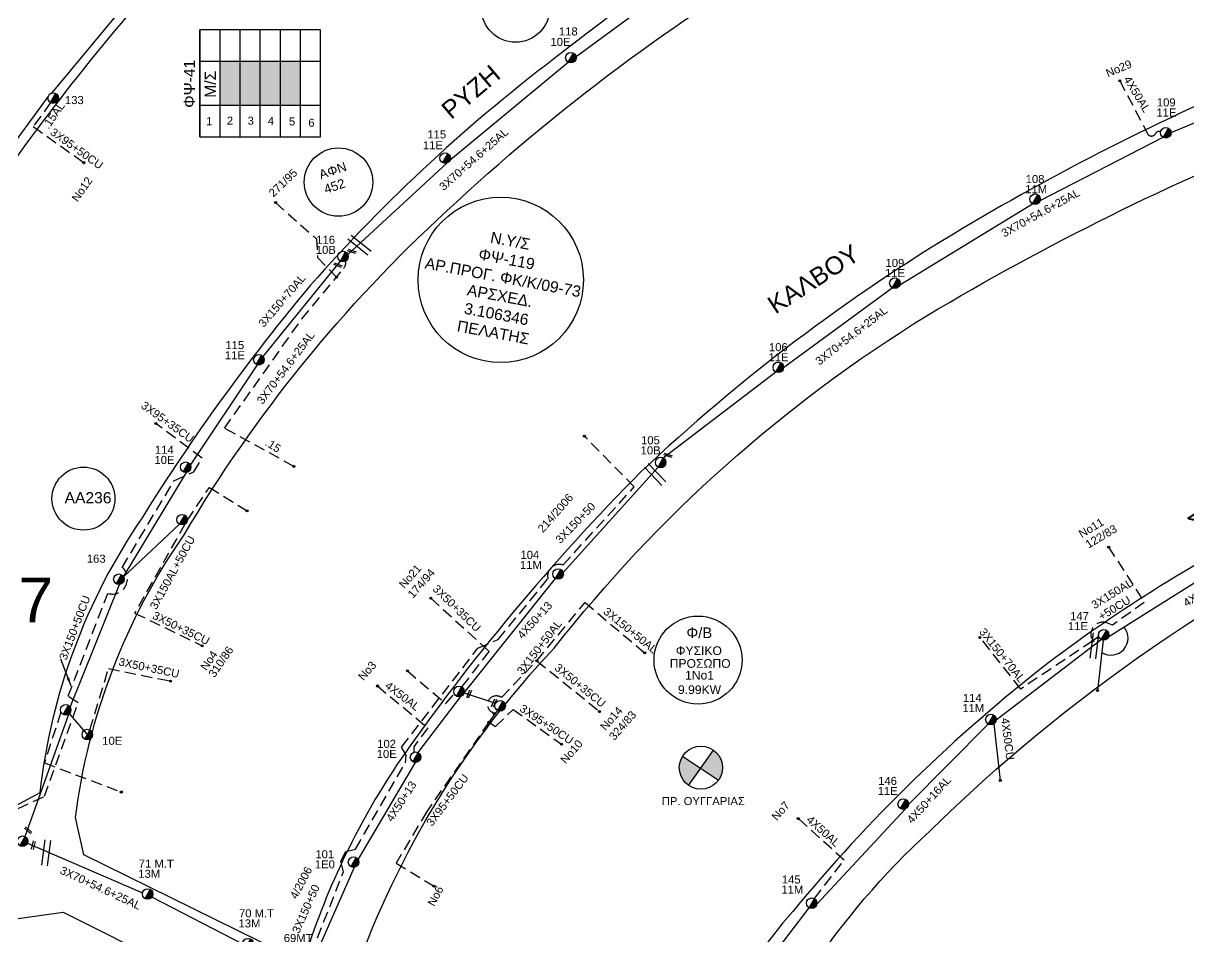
# Model space of a CAD drawing. Header units: millimetres. Extents: x 8791 to 11104, y 1833 to 2902.
# Drawn here: x 9785.7 to 10051.8, y 2457.1 to 2665.6 of the extents above; entities that cross this region are included whole.
import ezdxf
from ezdxf.enums import TextEntityAlignment as Align

# ---------------------------------------------------------------- set-up
doc = ezdxf.new("R2010")
doc.units = ezdxf.units.MM
doc.linetypes.add('DASHED', pattern=[19.05, 12.7, -6.35])
for name, color, linetype in [('Άγνωστα', 7, 'Continuous'), ('Ασφαλειοκιβώτια Χ.Τ 6 αναχωρήσεων', 7, 'Continuous'), ('Ασφαλειοκιβώτια Χ.Τ 9 αναχωρήσεων', 7, 'Continuous'), ('Γέφυρες Εναερίου Δικτύου', 7, 'Continuous'), ('Γυμνά εναέρια ΧΤ (3Φ)   3x50+35CU', 7, 'Continuous'), ('Γυμνά εναέρια ΧΤ (3Φ)   4x50AL', 7, 'Continuous'), ('Γυμνά εναέρια ΧΤ και ΦΟΠ (3Φ)   4x50+16AL', 7, 'Continuous'), ('Επιγραφές - Σχήματα', 7, 'Continuous'), ('Καλώδια ΧΤ   3x150+50AL', 7, 'DASHED'), ('Καλώδια ΧΤ   3x150+50CU', 7, 'DASHED'), ('Καλώδια ΧΤ   3x150+70AL', 7, 'DASHED'), ('Καλώδια ΧΤ   3x150AL+50CU', 7, 'DASHED'), ('Καλώδια ΧΤ   3x95+35 CU', 7, 'DASHED'), ('Καλώδια ΧΤ   3x95+50CU', 7, 'DASHED'), ('Καλώδια ΧΤ   4x50+13', 7, 'Continuous'), ('Καλώδια ΧΤ   4x50CU', 7, 'DASHED'), ('Μηχανική τομή', 7, 'Continuous'), ('Στύλος ΦΜ', 7, 'Continuous'), ('Στύλος ΦΜ @ 1', 7, 'Continuous'), ('Συνδέσεις', 7, 'Continuous'), ('Συνεστραμμένα ΧΤ   3x70+54.6+25AL', 7, 'SYN_LINE'), ('Τομή', 7, 'Continuous'), ('Υπόβαθρο ΔΕΗ', 7, 'Continuous'), ('Υπόγεια Καλώδια Δικτύου ΧΤ   .15', 7, 'DASHED'), ('Υπόγεια καλώδια Παροχών ΧΤ   4x6', 7, 'DASHED')]:
    doc.layers.add(name, color=color, linetype=linetype)
doc.styles.add('ar', font='ARIAL.TTF')
doc.styles.get("Standard").update_dxf_attribs({"font": 'ARIAL.TTF'})
doc.linetypes.add('SYN_LINE', pattern='A,0.5,-0.0001,["/\\/\\/\\/",Standard,S=0.1,R=0,X=0,Y=-0.05],-0.25', length=0.7501)
doc.dimstyles.new('ISO-25', dxfattribs={"dimtxt": 2.5, "dimasz": 2.5, "dimexe": 1.25, "dimexo": 0.625, "dimtad": 1, "dimtxsty": 'Standard', "dimcen": 2.5, "dimadec": 0, "dimazin": 0, "dimtfac": 1, "dimtmove": 0, "dimatfit": 3, "dimfxl": 1, "dimarcsym": 0})

# ---------------------------------------------------------------- blocks, each defined once
blk = doc.blocks.new('ΥΠΑΡΧΩΝ ΤΣΙΜΕΝΤΕΝΙΟΣ ΣΤΥΛΟΣ')
at = {"layer": 'Στύλος ΦΜ'}
blk.add_hatch(color=256, dxfattribs=at).paths.add_polyline_path([(-1.29, -2.28, 0.574793), (2.62, 0, 0.268822), (1.3, 2.27)])
blk.add_line((-1.29, -2.28), (1.3, 2.27), dxfattribs=at)
blk.add_circle((0, 0), 2.62, dxfattribs=at)
at = {"layer": 'Στύλος ΦΜ', "flags": 4}
for tag, p in [('ΑΡΙΘΜΟΣ', (-4.68, 8.05)), ('ΤΥΠΟΣ', (-4.91, 3.03))]:
    blk.add_attdef(tag, p, '', height=4, dxfattribs=at)
blk = doc.blocks.new('ΤΟΜΗ')
at = {"layer": 'Τομή', "ltscale": 40}
for p, q in [((-5.68, 0), (5.68, 0)), ((5.68, -2.33), (-5.68, -2.33))]:
    blk.add_line(p, q, dxfattribs=at)
blk = doc.blocks.new('ΑΣΦΑΛΕΙΟΚΙΒΩΤΙΟ ΥΠΟΣΤΑΘΜΟΥ 6 ΑΝΑΧΩΡΗΣΕΩΝ')
at = {"layer": 'Ασφαλειοκιβώτια Χ.Τ 6 αναχωρήσεων', "ltscale": 40}
for p, q in [((-23.91, 27), (23.91, 27)), ((-9.83, 27), (-9.83, -27)), ((9.83, 27), (9.83, -27)), ((-23.91, 18), (23.91, 18)), ((-23.91, 9), (23.91, 9)), ((-23.91, 0), (23.91, 0)), ((-23.91, -9), (23.91, -9)), ((-23.91, -18), (23.91, -18))]:
    blk.add_line(p, q, dxfattribs=at)
at = {"layer": 'Ασφαλειοκιβώτια Χ.Τ 6 αναχωρήσεων'}
blk.add_lwpolyline([(-23.91, -27), (23.91, -27), (23.91, 27), (-23.91, 27)], close=True, dxfattribs=at)
for s, rotation, p in [('1', 270, (-18.77, 24.22)), ('2', 269.3837, (-18.51, 14.96)), ('3', 270, (-18.55, 5.66)), ('4', 270, (-18.65, -3.38)), ('5', 270, (-18.89, -12.84)), ('6', 270, (-19.49, -21.49))]:
    blk.add_text(s, height=3.6, rotation=rotation, dxfattribs=at).set_placement(p)
at = {"layer": 'Ασφαλειοκιβώτια Χ.Τ 6 αναχωρήσεων', "ltscale": 40}
for tag, height, p in [('ΟΝΟΜΑ', 5, (-0.27, 31.68)), ('ΚΕΙΜΕΝΟ 1', 2, (16.95, 22.41)), ('ΚΕΙΜΕΝΟ 2', 2, (16.95, 13.71)), ('ΚΕΙΜΕΝΟ 3', 2, (16.95, 4.31)), ('ΚΕΙΜΕΝΟ 4', 2, (16.95, -4.67)), ('ΚΕΙΜΕΝΟ 5', 2, (16.95, -13.51)), ('ΚΕΙΜΕΝΟ 6', 2, (16.95, -22.43)), ('ΣΧ', 2, (-0.21, -29.21))]:
    blk.add_attdef(tag, text='', height=height, dxfattribs=at).set_placement(p, align=Align.MIDDLE_CENTER)
blk = doc.blocks.new('_ΣΥΝΔΕΣΗ')
at = {"layer": 'Συνδέσεις', "linetype": 'SYN_LINE', "ltscale": 40}
blk.add_hatch(color=256, dxfattribs=at).paths.add_polyline_path([(0.5, -0.01, 1), (-0.5, -0.01, 1)])
at = {"layer": 'Συνδέσεις'}
blk.add_circle((0, -0.01), 0.5, dxfattribs=at)
blk = doc.blocks.new('ΜΗΧΑΝΙΚΗ ΤΟΜΗ')
at = {"layer": 'Μηχανική τομή', "ltscale": 40}
for p, q in [((-1.89, 0.78), (1.89, 0.78)), ((1.89, 0), (-1.89, 0))]:
    blk.add_line(p, q, dxfattribs=at)

msp = doc.modelspace()

# ---------------------------------------------------------------- hatches: boundary and pattern name
at = {"layer": 'Ασφαλειοκιβώτια Χ.Τ 9 αναχωρήσεων', "ltscale": 20}
for color, points in [(151, [(9835.23, 2656.97), (9830.63, 2656.97), (9830.63, 2646.93), (9835.23, 2646.93)]), (173, [(9839.82, 2656.97), (9835.23, 2656.97), (9835.23, 2646.93), (9839.82, 2646.93)]), (85, [(9844.42, 2656.97), (9839.82, 2656.97), (9839.82, 2646.93), (9844.42, 2646.93)]), (30, [(9844.42, 2646.93), (9849.01, 2646.93), (9849.01, 2656.97), (9844.42, 2656.97)])]:
    msp.add_hatch(color=color, dxfattribs=at).paths.add_polyline_path(points)
at = {"layer": 'Επιγραφές - Σχήματα'}
h = msp.add_hatch(color=1, dxfattribs=at)
h.paths.add_polyline_path([(9943.33, 2499.72), (9940.37, 2495.57), (9944.41, 2492.84, 0.158648), (9945.36, 2495.74, 0.239646)])
h.paths.add_polyline_path([(9940.37, 2495.57), (9936.25, 2498.36, 0.140748), (9935.5, 2495.74, 0.245453), (9937.61, 2491.69)])

# ---------------------------------------------------------------- linework, layer by layer
at = {"layer": 'Άγνωστα'}
for centre in [(9898.1, 2669.09), (9857.68, 2629.38)]:
    msp.add_circle(centre, 7.81, dxfattribs=at)
at = {"layer": 'Γέφυρες Εναερίου Δικτύου', "color": 173, "linetype": 'DASHED', "ltscale": 0.2}
for points in [[(9843.33, 2624.69), (9852.64, 2616.45), (9852.9, 2612.15), (9857.2, 2607.66)], [(9823.17, 2552.2), (9828.22, 2559.7), (9836.81, 2554.35)], [(9794.32, 2508.39), (9790.52, 2496.81), (9808.09, 2490.17)]]:
    msp.add_lwpolyline(points, dxfattribs=at)
at = {"layer": 'Γυμνά εναέρια ΧΤ (3Φ)   3x50+35CU', "color": 2, "linetype": 'DASHED', "ltscale": 0.2}
for points in [[(9878.79, 2534.41), (9892.07, 2522.3), (9885.78, 2514.15)], [(9902.98, 2520.13), (9917.31, 2508.52)]]:
    msp.add_lwpolyline(points, dxfattribs=at)
at = {"layer": 'Γυμνά εναέρια ΧΤ (3Φ)   3x50+35CU', "color": 173, "linetype": 'DASHED', "ltscale": 0.2}
for points in [[(9811.14, 2531), (9826.55, 2523.57)], [(9800.93, 2504.33), (9805.17, 2518.34), (9819.31, 2515.5)]]:
    msp.add_lwpolyline(points, dxfattribs=at)
at = {"layer": 'Γυμνά εναέρια ΧΤ (3Φ)   4x50AL', "color": 1, "linetype": 'DASHED', "ltscale": 0.2}
msp.add_lwpolyline([(10036.08, 2652.53), (10042.39, 2640.45, 0.605648), (10044.23, 2640.45, -0.381821), (10045.4, 2640.89, 0.187049)], format="xyb", dxfattribs=at)
at = {"layer": 'Γυμνά εναέρια ΧΤ (3Φ)   4x50AL', "color": 2, "linetype": 'DASHED', "ltscale": 0.2}
msp.add_lwpolyline([(9866.57, 2514.37), (9878.08, 2504.84), (9874.88, 2500.5), (9874.89, 2499.25)], dxfattribs=at)
at = {"layer": 'Γυμνά εναέρια ΧΤ (3Φ)   4x50AL', "color": 85, "linetype": 'DASHED', "ltscale": 0.2}
msp.add_lwpolyline([(9966.33, 2465.83), (9973.1, 2474.6), (9962.63, 2484.16)], dxfattribs=at)
at = {"layer": 'Γυμνά εναέρια ΧΤ και ΦΟΠ (3Φ)   4x50+16AL', "color": 30}
msp.add_lwpolyline([(10033.55, 2525.7), (10060.57, 2542.62)], dxfattribs=at)
at = {"layer": 'Γυμνά εναέρια ΧΤ και ΦΟΠ (3Φ)   4x50+16AL', "color": 85}
for points in [[(10007.84, 2506.65), (10031.8, 2525.01)], [(9987.81, 2487.33), (10006.05, 2505.67)], [(9966.91, 2464.56), (9987.11, 2486.33)], [(9948.59, 2441.96), (9965.14, 2463.74)]]:
    msp.add_lwpolyline(points, dxfattribs=at)
at = {"layer": 'Γυμνά εναέρια ΧΤ και ΦΟΠ (3Φ)   4x50+16AL', "color": 30, "linetype": 'SYN_LINE', "ltscale": 15}
msp.add_lwpolyline([(10032.26, 2524.86), (10030.99, 2513.32)], dxfattribs=at)
at = {"layer": 'Επιγραφές - Σχήματα', "color": 1}
for points in [[(9937.61, 2491.69), (9943.33, 2499.72)], [(9936.25, 2498.36), (9944.41, 2492.84)]]:
    msp.add_lwpolyline(points, dxfattribs=at)
at = {"layer": 'Επιγραφές - Σχήματα', "ltscale": 20}
msp.add_circle((9799.45, 2557.13), 7.19, dxfattribs=at)
at = {"layer": 'Επιγραφές - Σχήματα', "color": 202}
msp.add_circle((9939.78, 2520.29), 10.04, dxfattribs=at)
at = {"layer": 'Επιγραφές - Σχήματα', "color": 1}
msp.add_circle((9940.43, 2495.74), 4.93, dxfattribs=at)
at = {"layer": 'Επιγραφές - Σχήματα', "ltscale": 20}
msp.add_arc((10034.08, 2525.31), 3.89, 236.9535, 39.8101, dxfattribs=at)
at = {"layer": 'Καλώδια ΧΤ   3x150+50AL', "color": 62, "ltscale": 0.2}
for points in [[(9905.51, 2538.81, -0.60462), (9908.91, 2541.97), (9925.2, 2559.81), (9913.82, 2571.39)], [(9849.5, 2445.97, 0.909634), (9851.49, 2453.34), (9858.82, 2471.96), (9858.21, 2474.42), (9859.34, 2476.56), (9861.58, 2477.15), (9872.95, 2496.86), (9873.15, 2498.59), (9872.08, 2500.42), (9889.52, 2523.01), (9894.13, 2524.99), (9905.51, 2538.81)]]:
    msp.add_lwpolyline(points, format="xyb", dxfattribs=at)
at = {"layer": 'Καλώδια ΧΤ   3x150+50AL', "color": 2, "ltscale": 0.2}
msp.add_lwpolyline([(9893.98, 2508.79), (9893.34, 2508.03), (9892.73, 2508.37, -0.82002), (9893.91, 2512.09, -0.08447), (9894.94, 2511.8), (9902.98, 2520.13), (9913.97, 2533.43), (9927.6, 2521.93)], format="xyb", dxfattribs=at)
at = {"layer": 'Καλώδια ΧΤ   3x150+50CU', "color": 27, "ltscale": 0.2}
msp.add_line((9824.63, 2563.24), (9826.54, 2566.34), dxfattribs=at)
msp.add_lwpolyline([(9805, 2535.51, 0.812108), (9808.29, 2541.44), (9820.12, 2561.22), (9824.63, 2563.24)], format="xyb", dxfattribs=at)
msp.add_lwpolyline([(9752.03, 2493.98), (9752.34, 2494.54), (9777.62, 2483.2), (9790.55, 2489.19), (9798.24, 2510.5), (9795.99, 2512.03), (9805, 2535.51)], dxfattribs=at)
at = {"layer": 'Καλώδια ΧΤ   3x150+70AL', "color": 173, "ltscale": 0.2}
msp.add_lwpolyline([(9831.64, 2573.19), (9849.32, 2598.14), (9858.86, 2609.66, 0.215353), (9859.32, 2611.35)], format="xyb", dxfattribs=at)
at = {"layer": 'Καλώδια ΧΤ   3x150+70AL', "color": 85, "ltscale": 0.2}
msp.add_lwpolyline([(10031.27, 2525.63), (10029.9, 2524.66), (10013.44, 2513.68), (10004.14, 2525.48)], dxfattribs=at)
at = {"layer": 'Καλώδια ΧΤ   3x150AL+50CU', "color": 85, "ltscale": 0.2}
msp.add_lwpolyline([(9822.63, 2551.33), (9811.14, 2531)], dxfattribs=at)
msp.add_lwpolyline([(10033.52, 2546.06), (10041.65, 2533.44), (10034.42, 2528.25), (10033.29, 2528.72, 0.734926), (10029.9, 2524.66, -1.879682)], format="xyb", dxfattribs=at)
at = {"layer": 'Καλώδια ΧΤ   3x95+35 CU', "color": 27, "ltscale": 0.2}
msp.add_lwpolyline([(9826.54, 2566.34), (9815.97, 2574.28)], dxfattribs=at)
at = {"layer": 'Καλώδια ΧΤ   3x95+50CU', "color": 151, "ltscale": 0.2}
msp.add_lwpolyline([(9787.99, 2642.04), (9799.53, 2633.86)], dxfattribs=at)
at = {"layer": 'Καλώδια ΧΤ   3x95+50CU', "color": 2, "ltscale": 0.2}
for points in [[(9893.34, 2508.03), (9892.03, 2506.14), (9877.84, 2485.73), (9870.83, 2473.95), (9879.49, 2468.67)], [(9892.03, 2506.14), (9893.51, 2505.14), (9897.58, 2509.03), (9908.57, 2501.07)]]:
    msp.add_lwpolyline(points, dxfattribs=at)
at = {"layer": 'Καλώδια ΧΤ   4x50+13', "color": 2}
for points in [[(9908.97, 2540.28), (9930.64, 2564.33)], [(9886.35, 2512.82), (9907.22, 2538.88)], [(9875.87, 2499.16), (9885.6, 2511.98)], [(9886.35, 2512.82), (9893.52, 2510.42)], [(9861.56, 2473.73), (9875.26, 2496.91)], [(9851.41, 2450.6), (9861.54, 2473.53)]]:
    msp.add_lwpolyline(points, dxfattribs=at)
at = {"layer": 'Καλώδια ΧΤ   4x50CU', "color": 85, "linetype": 'SYN_LINE', "ltscale": 15}
msp.add_lwpolyline([(10007.28, 2505.7), (10008.79, 2492.82)], dxfattribs=at)
at = {"layer": 'Συνδέσεις'}
msp.add_circle((9894.72, 2607.06), 18.88, dxfattribs=at)
at = {"layer": 'Συνεστραμμένα ΧΤ   3x70+54.6+25AL', "color": 30, "ltscale": 20}
for points in [[(9911.92, 2658.02), (9946.69, 2683.6)], [(9883.17, 2634.45), (9910.15, 2656.75)], [(9859.85, 2612.82), (9882.38, 2633.71)]]:
    msp.add_lwpolyline(points, dxfattribs=at)
at = {"layer": 'Συνεστραμμένα ΧΤ   3x70+54.6+25AL', "color": 151, "ltscale": 20}
for points in [[(9792.31, 2649.74), (9808.35, 2669.08)], [(9776.53, 2628.68), (9791.37, 2648.81)]]:
    msp.add_lwpolyline(points, dxfattribs=at)
at = {"layer": 'Συνεστραμμένα ΧΤ   3x70+54.6+25AL', "color": 1, "ltscale": 20}
for points in [[(10047.78, 2640.69), (10076.01, 2652.43)], [(10017.91, 2625.21), (10045.98, 2639.6)], [(9985.87, 2605.96), (10016.14, 2624.42)], [(9959.31, 2587.06), (9984.12, 2605.26)], [(9931.83, 2566.42), (9957.52, 2586.05)]]:
    msp.add_lwpolyline(points, dxfattribs=at)
at = {"layer": 'Συνεστραμμένα ΧΤ   3x70+54.6+25AL', "color": 173, "ltscale": 20}
for points in [[(9840.47, 2589.55), (9858.13, 2611.35)], [(9823.91, 2564.76), (9839.2, 2587.67)], [(9808.6, 2539.3), (9822.99, 2563.11)], [(9808.6, 2539.3), (9821.38, 2551.3)], [(9796.43, 2509.55), (9807.65, 2537.54)], [(9786.13, 2479.99), (9796.12, 2507.97)]]:
    msp.add_lwpolyline(points, dxfattribs=at)
at = {"layer": 'Συνεστραμμένα ΧΤ   3x70+54.6+25AL', "color": 173, "ltscale": 8}
msp.add_lwpolyline([(9795.4, 2508.93), (9800.33, 2503.28)], dxfattribs=at)
at = {"layer": 'Συνεστραμμένα ΧΤ   3x70+54.6+25AL', "color": 2, "ltscale": 20}
for points in [[(9786.65, 2478.49), (9812.94, 2467.15)], [(9815.1, 2466.19), (9835.8, 2455.54)]]:
    msp.add_lwpolyline(points, dxfattribs=at)
at = {"layer": 'Υπόβαθρο ΔΕΗ'}
for points in [[(10026.41, 2803.98), (10032.14, 2802.04), (10051.3, 2740.98), (10048.69, 2735.58, 0.036785), (9968.91, 2698.97, 0.041973), (9908.84, 2659, 0.051287), (9851.23, 2605.78, 0.035159), (9812.84, 2552.77, 0.122834), (9789.48, 2489.96), (9777.84, 2483.72), (9743.95, 2498.89, -0.280101), (9740.3, 2505.73, 0.225889), (9738.7, 2527.31, 0.121794), (9728.41, 2541.72), (9740.06, 2564.85, -0.024796), (9784.84, 2635.92, -0.033695), (9830.39, 2690.49, -0.048491), (9893.39, 2740.43, -0.057442), (9983.8, 2787.83, -0.014813), (10026.41, 2803.98, -1.046826)], [(10048.99, 2724.68), (10056.85, 2722.2), (10075.06, 2659.49), (10073.24, 2655.36, 0.036603), (10000.19, 2618.79, 0.054688), (9926.79, 2563.29, 0.043684), (9871.1, 2496.51, 0.072082), (9849.58, 2451.16), (9799.52, 2475.82), (9797.61, 2484.33, -0.120689), (9822.44, 2548.88, -0.07379), (9882.42, 2622.81, -0.056166), (9964.16, 2683.63, -0.027713), (10048.99, 2724.68, -1.294944)], [(10104.68, 2554.35), (10128.02, 2478.3, 0.177758), (10017.11, 2378.81, 0.008348), (9945.56, 2410.37, -0.120779), (9992.66, 2481.25, -0.085598), (10100.72, 2555.77)], [(9781.25, 2460.87), (9794.82, 2462.71), (9842.45, 2438.82), (9828.62, 2402.59), (9815.32, 2368.74, -0.38643), (9797.05, 2361.36), (9709.03, 2409.92), (9709.03, 2415.27, 0.292214), (9781.25, 2460.87, -0.882388)], [(10030.62, 2372.41), (10150.92, 2320.09, -0.133904), (10171.23, 2337.33), (10132.66, 2463.87, 0.155489), (10030.62, 2372.41, 3.657191)]]:
    msp.add_lwpolyline(points, format="xyb", dxfattribs=at)
msp.add_lwpolyline([(10077.08, 2641.02), (10080.98, 2639.53), (10101.04, 2567.21, 0.030428), (10072.32, 2552.37, 0.043365), (10019.85, 2519.74, 0.054705), (9961.39, 2462.93, 0.108341), (9935.01, 2414.79), (9862.46, 2446.44), (9861.52, 2448.93, -0.104455), (9906.92, 2522.97, -0.088961), (9992.05, 2598.9, -0.039388)], format="xyb", close=True, dxfattribs=at)
at = {"layer": 'Υπόγεια Καλώδια Δικτύου ΧΤ   .15', "color": 151, "ltscale": 0.2}
msp.add_lwpolyline([(9791.95, 2647.51), (9787.99, 2642.04)], dxfattribs=at)
at = {"layer": 'Υπόγεια Καλώδια Δικτύου ΧΤ   .15', "color": 173, "ltscale": 0.2}
msp.add_lwpolyline([(9847.49, 2564.5), (9831.64, 2573.19)], dxfattribs=at)
at = {"layer": 'Υπόγεια καλώδια Παροχών ΧΤ   4x6', "color": 2, "ltscale": 0.2}
msp.add_lwpolyline([(9873.43, 2517.81), (9882.2, 2510.34), (9884.12, 2512.56)], dxfattribs=at)

# ---------------------------------------------------------------- block references
at = {"layer": 'Ασφαλειοκιβώτια Χ.Τ 6 αναχωρήσεων', "xscale": 0.5104822389464277, "yscale": 0.5104822389464277, "zscale": 0.5104822389464277, "rotation": 90}
msp.add_blockref('ΑΣΦΑΛΕΙΟΚΙΒΩΤΙΟ ΥΠΟΣΤΑΘΜΟΥ 6 ΑΝΑΧΩΡΗΣΕΩΝ', (9839.82, 2651.95), dxfattribs=at).add_auto_attribs({'ΟΝΟΜΑ': 'ΦΨ-41'})
at = {"layer": 'Μηχανική τομή'}
for p, xscale, yscale, zscale, rotation in [((9860.8, 2613.74), 0.5104822389463246, 0.5104822389463246, 0.5104822389463246, 161.1737005085116), ((9857.62, 2610.61), 0.5104822389463246, 0.5104822389463246, 0.5104822389463246, 161.1737005085116), ((9932.98, 2567.19), 0.5104822389463246, 0.5104822389463246, 0.5104822389463246, 161.1737005085116), ((9887.32, 2512.6), 0.5104822389462118, 0.5104822389462118, 0.5104822389462118, 247.5966477640277), ((9893.02, 2510.55), 0.5104822389462118, 0.5104822389462118, 0.5104822389462118, 247.5966477640277), ((9786.69, 2481.26), 0.510482238946253, 0.510482238946253, 0.510482238946253, 318.5911292772831), ((9787.81, 2478.06), 0.5104822389464069, 0.5104822389464069, 0.5104822389464069, 257.038138806452)]:
    msp.add_blockref('ΜΗΧΑΝΙΚΗ ΤΟΜΗ', p, dxfattribs=dict(at, xscale=xscale, yscale=yscale, zscale=zscale, rotation=rotation))
at = {"layer": 'Στύλος ΦΜ @ 1', "ltscale": 40}
ref = msp.add_blockref('ΥΠΑΡΧΩΝ ΤΣΙΜΕΝΤΕΝΙΟΣ ΣΤΥΛΟΣ', (9910.74, 2657.79), dxfattribs=dict(at, xscale=0.4594340150515993, yscale=0.4594340150515993, zscale=0.4594340150515993))
ref.add_attrib('ΤΥΠΟΣ', '10E', (9906.08, 2660.46), dxfattribs={"layer": 'Στύλος ΦΜ', "height": 1.838, "flags": 4})
ref.add_attrib('ΑΡΙΘΜΟΣ', '118', (9908.01, 2662.85), dxfattribs={"layer": 'Στύλος ΦΜ', "height": 1.838, "flags": 4})
ref = msp.add_blockref('ΥΠΑΡΧΩΝ ΤΣΙΜΕΝΤΕΝΙΟΣ ΣΤΥΛΟΣ', (9792.54, 2648.56), dxfattribs=dict(at, xscale=0.4594340150515993, yscale=0.4594340150515993, zscale=0.4594340150515993))
ref.add_attrib('ΤΥΠΟΣ', '133', (9795.23, 2647.18), dxfattribs={"layer": 'Στύλος ΦΜ', "height": 1.838, "flags": 4})
ref = msp.add_blockref('ΥΠΑΡΧΩΝ ΤΣΙΜΕΝΤΕΝΙΟΣ ΣΤΥΛΟΣ', (10046.58, 2640.64), dxfattribs=dict(at, xscale=0.4594340150515993, yscale=0.4594340150515993, zscale=0.4594340150515993))
ref.add_attrib('ΤΥΠΟΣ', '11E', (10044.43, 2644.34), dxfattribs={"layer": 'Στύλος ΦΜ', "height": 1.838, "flags": 4})
ref.add_attrib('ΑΡΙΘΜΟΣ', '109', (10044.53, 2646.65), dxfattribs={"layer": 'Στύλος ΦΜ', "height": 1.838, "flags": 4})
ref = msp.add_blockref('ΥΠΑΡΧΩΝ ΤΣΙΜΕΝΤΕΝΙΟΣ ΣΤΥΛΟΣ', (9882.04, 2634.86), dxfattribs=dict(at, xscale=0.4594340150515993, yscale=0.4594340150515993, zscale=0.4594340150515993))
ref.add_attrib('ΤΥΠΟΣ', '11E', (9876.95, 2636.86), dxfattribs={"layer": 'Στύλος ΦΜ', "height": 1.838, "flags": 4})
ref.add_attrib('ΑΡΙΘΜΟΣ', '115', (9877.97, 2639.35), dxfattribs={"layer": 'Στύλος ΦΜ', "height": 1.838, "flags": 4})
at = {"layer": 'Στύλος ΦΜ @ 1', "ltscale": 40, "xscale": 0.4594340150515993, "yscale": 0.4594340150515993, "zscale": 0.4594340150515993}
for p, values in [((10016.73, 2625.46), {'ΤΥΠΟΣ': '11M', 'ΑΡΙΘΜΟΣ': '108'}), ((9984.72, 2606.31), {'ΤΥΠΟΣ': '11E', 'ΑΡΙΘΜΟΣ': '109'}), ((9958.11, 2587.09), {'ΤΥΠΟΣ': '11E', 'ΑΡΙΘΜΟΣ': '106'})]:
    msp.add_blockref('ΥΠΑΡΧΩΝ ΤΣΙΜΕΝΤΕΝΙΟΣ ΣΤΥΛΟΣ', p, dxfattribs=at).add_auto_attribs(values)
at = {"layer": 'Στύλος ΦΜ @ 1', "ltscale": 40}
ref = msp.add_blockref('ΥΠΑΡΧΩΝ ΤΣΙΜΕΝΤΕΝΙΟΣ ΣΤΥΛΟΣ', (9858.72, 2612.39), dxfattribs=dict(at, xscale=0.4594340150515993, yscale=0.4594340150515993, zscale=0.4594340150515993))
ref.add_attrib('ΤΥΠΟΣ', '10B', (9852.5, 2612.99), dxfattribs={"layer": 'Στύλος ΦΜ', "height": 1.838, "flags": 4})
ref.add_attrib('ΑΡΙΘΜΟΣ', '116', (9852.61, 2615.3), dxfattribs={"layer": 'Στύλος ΦΜ', "height": 1.838, "flags": 4})
ref = msp.add_blockref('ΥΠΑΡΧΩΝ ΤΣΙΜΕΝΤΕΝΙΟΣ ΣΤΥΛΟΣ', (9839.51, 2588.83), dxfattribs=dict(at, xscale=0.4594340150515993, yscale=0.4594340150515993, zscale=0.4594340150515993))
ref.add_attrib('ΤΥΠΟΣ', '11E', (9831.75, 2588.95), dxfattribs={"layer": 'Στύλος ΦΜ', "height": 1.838, "flags": 4})
ref.add_attrib('ΑΡΙΘΜΟΣ', '115', (9831.86, 2591.26), dxfattribs={"layer": 'Στύλος ΦΜ', "height": 1.838, "flags": 4})
ref = msp.add_blockref('ΥΠΑΡΧΩΝ ΤΣΙΜΕΝΤΕΝΙΟΣ ΣΤΥΛΟΣ', (9931.23, 2565.38), dxfattribs=dict(at, xscale=0.4594340150515993, yscale=0.4594340150515993, zscale=0.4594340150515993))
ref.add_attrib('ΤΥΠΟΣ', '10B', (9926.67, 2567.23), dxfattribs={"layer": 'Στύλος ΦΜ', "height": 1.838, "flags": 4})
ref.add_attrib('ΑΡΙΘΜΟΣ', '105', (9926.77, 2569.54), dxfattribs={"layer": 'Στύλος ΦΜ', "height": 1.838, "flags": 4})
ref = msp.add_blockref('ΥΠΑΡΧΩΝ ΤΣΙΜΕΝΤΕΝΙΟΣ ΣΤΥΛΟΣ', (9822.8, 2564.3), dxfattribs=dict(at, xscale=0.4594340150515993, yscale=0.4594340150515993, zscale=0.4594340150515993))
ref.add_attrib('ΤΥΠΟΣ', '10E', (9815.66, 2565.05), dxfattribs={"layer": 'Στύλος ΦΜ', "height": 1.838, "flags": 4})
ref.add_attrib('ΑΡΙΘΜΟΣ', '114', (9815.77, 2567.36), dxfattribs={"layer": 'Στύλος ΦΜ', "height": 1.838, "flags": 4})
at = {"layer": 'Στύλος ΦΜ @ 1', "ltscale": 40, "xscale": 0.4594340150515993, "yscale": 0.4594340150515993, "zscale": 0.4594340150515993}
for p in [(9821.98, 2552.34), (9885.19, 2513.11), (9795.4, 2508.93), (9894.57, 2509.84), (9785.54, 2478.94)]:
    msp.add_blockref('ΥΠΑΡΧΩΝ ΤΣΙΜΕΝΤΕΝΙΟΣ ΣΤΥΛΟΣ', p, dxfattribs=at)
at = {"layer": 'Στύλος ΦΜ @ 1', "ltscale": 40}
ref = msp.add_blockref('ΥΠΑΡΧΩΝ ΤΣΙΜΕΝΤΕΝΙΟΣ ΣΤΥΛΟΣ', (9807.54, 2538.74), dxfattribs=dict(at, xscale=0.4594340150515993, yscale=0.4594340150515993, zscale=0.4594340150515993))
ref.add_attrib('ΤΥΠΟΣ', '163', (9800.22, 2542.51), dxfattribs={"layer": 'Στύλος ΦΜ', "height": 1.838, "flags": 4})
ref = msp.add_blockref('ΥΠΑΡΧΩΝ ΤΣΙΜΕΝΤΕΝΙΟΣ ΣΤΥΛΟΣ', (9907.82, 2539.93), dxfattribs=dict(at, xscale=0.4594340150515993, yscale=0.4594340150515993, zscale=0.4594340150515993))
ref.add_attrib('ΤΥΠΟΣ', '11M', (9899.12, 2541.08), dxfattribs={"layer": 'Στύλος ΦΜ', "height": 1.838, "flags": 4})
ref.add_attrib('ΑΡΙΘΜΟΣ', '104', (9899.23, 2543.39), dxfattribs={"layer": 'Στύλος ΦΜ', "height": 1.838, "flags": 4})
ref = msp.add_blockref('ΥΠΑΡΧΩΝ ΤΣΙΜΕΝΤΕΝΙΟΣ ΣΤΥΛΟΣ', (10032.4, 2526.05), dxfattribs=dict(at, xscale=0.4594340150515993, yscale=0.4594340150515993, zscale=0.4594340150515993))
ref.add_attrib('ΤΥΠΟΣ', '11E', (10024.24, 2527.12), dxfattribs={"layer": 'Στύλος ΦΜ', "height": 1.838, "flags": 4})
ref.add_attrib('ΑΡΙΘΜΟΣ', '147', (10024.72, 2529.39), dxfattribs={"layer": 'Στύλος ΦΜ', "height": 1.838, "flags": 4})
ref = msp.add_blockref('ΥΠΑΡΧΩΝ ΤΣΙΜΕΝΤΕΝΙΟΣ ΣΤΥΛΟΣ', (10006.64, 2506.72), dxfattribs=dict(at, xscale=0.4594340150515993, yscale=0.4594340150515993, zscale=0.4594340150515993))
ref.add_attrib('ΤΥΠΟΣ', '11M', (10000.12, 2508.41), dxfattribs={"layer": 'Στύλος ΦΜ', "height": 1.838, "flags": 4})
ref.add_attrib('ΑΡΙΘΜΟΣ', '114', (10000.23, 2510.72), dxfattribs={"layer": 'Στύλος ΦΜ', "height": 1.838, "flags": 4})
ref = msp.add_blockref('ΥΠΑΡΧΩΝ ΤΣΙΜΕΝΤΕΝΙΟΣ ΣΤΥΛΟΣ', (9800.33, 2503.28), dxfattribs=dict(at, xscale=0.4594340150515993, yscale=0.4594340150515993, zscale=0.4594340150515993))
ref.add_attrib('ΤΥΠΟΣ', '10E', (9803.75, 2500.94), dxfattribs={"layer": 'Στύλος ΦΜ', "height": 1.838, "flags": 4})
ref = msp.add_blockref('ΥΠΑΡΧΩΝ ΤΣΙΜΕΝΤΕΝΙΟΣ ΣΤΥΛΟΣ', (9875.27, 2498.11), dxfattribs=dict(at, xscale=0.4594340150515993, yscale=0.4594340150515993, zscale=0.4594340150515993))
ref.add_attrib('ΤΥΠΟΣ', '10E', (9866.41, 2497.94), dxfattribs={"layer": 'Στύλος ΦΜ', "height": 1.838, "flags": 4})
ref.add_attrib('ΑΡΙΘΜΟΣ', '102', (9866.52, 2500.25), dxfattribs={"layer": 'Στύλος ΦΜ', "height": 1.838, "flags": 4})
ref = msp.add_blockref('ΥΠΑΡΧΩΝ ΤΣΙΜΕΝΤΕΝΙΟΣ ΣΤΥΛΟΣ', (9986.62, 2487.42), dxfattribs=dict(at, xscale=0.4594340150515993, yscale=0.4594340150515993, zscale=0.4594340150515993))
ref.add_attrib('ΤΥΠΟΣ', '11E', (9980.79, 2489.48), dxfattribs={"layer": 'Στύλος ΦΜ', "height": 1.838, "flags": 4})
ref.add_attrib('ΑΡΙΘΜΟΣ', '146', (9980.9, 2491.79), dxfattribs={"layer": 'Στύλος ΦΜ', "height": 1.838, "flags": 4})
ref = msp.add_blockref('ΥΠΑΡΧΩΝ ΤΣΙΜΕΝΤΕΝΙΟΣ ΣΤΥΛΟΣ', (9814.12, 2466.89), dxfattribs=dict(at, xscale=0.4594340150515993, yscale=0.4594340150515993, zscale=0.4594340150515993))
ref.add_attrib('ΤΥΠΟΣ', '13M', (9811.97, 2470.59), dxfattribs={"layer": 'Στύλος ΦΜ', "height": 1.838, "flags": 4})
ref.add_attrib('ΑΡΙΘΜΟΣ', '71 M.T', (9812.08, 2472.9), dxfattribs={"layer": 'Στύλος ΦΜ', "height": 1.838, "flags": 4})
ref = msp.add_blockref('ΥΠΑΡΧΩΝ ΤΣΙΜΕΝΤΕΝΙΟΣ ΣΤΥΛΟΣ', (9861.12, 2474.17), dxfattribs=dict(at, xscale=0.4594340150515993, yscale=0.4594340150515993, zscale=0.4594340150515993))
ref.add_attrib('ΤΥΠΟΣ', '1E0', (9852.3, 2472.74), dxfattribs={"layer": 'Στύλος ΦΜ', "height": 1.838, "flags": 4})
ref.add_attrib('ΑΡΙΘΜΟΣ', '101', (9852.4, 2475.05), dxfattribs={"layer": 'Στύλος ΦΜ', "height": 1.838, "flags": 4})
ref = msp.add_blockref('ΥΠΑΡΧΩΝ ΤΣΙΜΕΝΤΕΝΙΟΣ ΣΤΥΛΟΣ', (9965.73, 2464.79), dxfattribs=dict(at, xscale=0.4594340150515993, yscale=0.4594340150515993, zscale=0.4594340150515993))
ref.add_attrib('ΤΥΠΟΣ', '11M', (9958.81, 2466.98), dxfattribs={"layer": 'Στύλος ΦΜ', "height": 1.838, "flags": 4})
ref.add_attrib('ΑΡΙΘΜΟΣ', '145', (9958.91, 2469.29), dxfattribs={"layer": 'Στύλος ΦΜ', "height": 1.838, "flags": 4})
ref = msp.add_blockref('ΥΠΑΡΧΩΝ ΤΣΙΜΕΝΤΕΝΙΟΣ ΣΤΥΛΟΣ', (9837.01, 2455.56), dxfattribs=dict(at, xscale=0.4594340150515993, yscale=0.4594340150515993, zscale=0.4594340150515993))
ref.add_attrib('ΤΥΠΟΣ', '13M', (9834.86, 2459.26), dxfattribs={"layer": 'Στύλος ΦΜ', "height": 1.838, "flags": 4})
ref.add_attrib('ΑΡΙΘΜΟΣ', '70 M.T', (9834.97, 2461.57), dxfattribs={"layer": 'Στύλος ΦΜ', "height": 1.838, "flags": 4})
ref = msp.add_blockref('ΥΠΑΡΧΩΝ ΤΣΙΜΕΝΤΕΝΙΟΣ ΣΤΥΛΟΣ', (9850.81, 2449.56), dxfattribs=dict(at, xscale=0.4594340150515993, yscale=0.4594340150515993, zscale=0.4594340150515993))
ref.add_attrib('ΤΥΠΟΣ', '69MT', (9845.19, 2455.93), dxfattribs={"layer": 'Στύλος ΦΜ', "height": 1.838, "flags": 4})
ref.add_attrib('ΑΡΙΘΜΟΣ', '10ΛΒ', (9844.33, 2453.73), dxfattribs={"layer": 'Στύλος ΦΜ', "height": 1.838, "flags": 4})
at = {"layer": 'Συνδέσεις', "xscale": 0.4594340150518314, "yscale": 0.4594340150518314, "zscale": 0.4594340150518314}
for p in [(10036.09, 2652.52), (9799.51, 2633.82), (9843.33, 2624.7), (9857.2, 2607.66), (9815.97, 2574.28), (9913.82, 2571.38), (9847.5, 2564.5), (9836.8, 2554.35), (10033.53, 2546.05), (9878.78, 2534.4), (10004.14, 2525.46), (9826.54, 2523.56), (10029.9, 2524.65), (9902.97, 2520.12), (9927.59, 2521.93), (9873.43, 2517.81), (9819.31, 2515.5), (9866.57, 2514.37), (10030.99, 2513.33), (9893.23, 2508), (9917.3, 2508.52), (9892.03, 2506.14), (9908.57, 2501.07), (10008.79, 2492.81), (9808.09, 2490.17), (9962.66, 2484.1), (9879.49, 2468.67)]:
    msp.add_blockref('_ΣΥΝΔΕΣΗ', p, dxfattribs=at)
at = {"layer": 'Τομή'}
for p, xscale, yscale, zscale, rotation in [((9862.1, 2614.52), 0.5104822389465407, 0.5104822389465407, 0.5104822389465407, 141.1951793590816), ((9929.52, 2562.23), 0.510482238946421, 0.510482238946421, 0.510482238946421, 133.6557587921061), ((10029.69, 2523.61), 0.5104822389463778, 0.5104822389463778, 0.5104822389463778, 82.6076416266457), ((9790.35, 2476.35), 0.5104822389463778, 0.5104822389463778, 0.5104822389463778, 82.6076416266457)]:
    msp.add_blockref('ΤΟΜΗ', p, dxfattribs=dict(at, xscale=xscale, yscale=yscale, zscale=zscale, rotation=rotation))

# ---------------------------------------------------------------- texts
at = {"layer": 'Γυμνά εναέρια ΧΤ (3Φ)   3x50+35CU', "ltscale": 20}
for rotation, p in [(315.8674, (9884.7, 2532.12)), (333.8581, (9821.75, 2527.58)), (348.0954, (9814.43, 2518.54)), (320.779, (9912.87, 2514.5))]:
    msp.add_text('3X50+35CU', height=1.838, rotation=rotation, dxfattribs=at).set_placement(p, align=Align.MIDDLE)
at = {"layer": 'Γυμνά εναέρια ΧΤ (3Φ)   4x50AL', "ltscale": 20}
for rotation, p in [(301.2858, (10040.03, 2649.45)), (322.8161, (9872.3, 2512.06)), (318.0912, (9968.39, 2481.23))]:
    msp.add_text('4X50AL', height=1.838, rotation=rotation, dxfattribs=at).set_placement(p, align=Align.MIDDLE)
at = {"layer": 'Γυμνά εναέρια ΧΤ και ΦΟΠ (3Φ)   4x50+16AL', "ltscale": 20}
for rotation, p in [(32.7682, (10056.5, 2536.77)), (47.659, (9992.49, 2488.41))]:
    msp.add_text('4X50+16AL', height=1.838, rotation=rotation, dxfattribs=at).set_placement(p, align=Align.MIDDLE)
at = {"layer": 'Επιγραφές - Σχήματα', "color": 1, "style": 'ar'}
for s, height, p in [('Φ/Β', 2.418, (9940.07, 2526.57)), ('ΦΥΣΙΚΟ ', 1.979, (9940.34, 2522.44)), ('1No1', 1.979, (9940.12, 2516.82)), ('9.99KW', 1.979, (9940.11, 2513.53))]:
    msp.add_text(s, height=height, dxfattribs=at).set_placement(p, align=Align.MIDDLE)
at = {"layer": 'Επιγραφές - Σχήματα', "ltscale": 20, "attachment_point": 1, "style": 'ar'}
for s, insert, char_height, width, rotation in [('ΡΥΖΗ', (9880.76, 2646.64), 4.084, 19.788, 40.217), ('Νο29', (10032.65, 2654.96), 1.838, 7.5996, 22.9548), ('Μ/Σ', (9827.13, 2648.63), 2.552, 5.9947, 90), ('271/95', (9841.55, 2627.16), 1.838, 7.5996, 44.0566), ('Νο12', (9796.62, 2625.75), 1.838, 19.788, 55.4168), ('ΚΑΛΒΟΥ', (9955.19, 2602.55), 4.084, 19.788, 33.1397), ('ΣΑΜΑΡΑ', (10051.14, 2552.55), 4.084, 19.788, 33.1397), ('214/2006', (9902.99, 2550.45), 1.838, 7.5996, 48.749), ('Νο11', (10026.44, 2549.67), 1.838, 7.5996, 30.9111), ('122/83', (10027.98, 2547.28), 1.838, 7.5996, 30.9111), ('Νο21', (9871.32, 2537.71), 1.838, 7.5996, 48.749), ('174/94', (9873.31, 2535.45), 1.838, 7.5996, 48.749), ('310/86', (9827.85, 2517.19), 1.838, 19.788, 55.4168), ('Νο4', (9826.01, 2518.76), 1.838, 19.788, 55.4168), ('Νο3', (9861.99, 2516.68), 1.838, 7.5996, 48.749), ('Νο14', (9917.27, 2505.26), 1.838, 7.5996, 48.749), ('324/83', (9919.26, 2503.01), 1.838, 7.5996, 48.749), ('Νο10', (9908.16, 2497.68), 1.838, 7.5996, 48.749), ('Νο7', (9956.39, 2484.7), 1.838, 7.5996, 48.749), ('4/2006', (9846.48, 2466.42), 1.838, 19.788, 62.2586), ('Νο6', (9877.92, 2464.77), 1.838, 19.788, 62.2586)]:
    msp.add_mtext(s, dxfattribs=dict(at, insert=insert, char_height=char_height, width=width, rotation=rotation))
at = {"layer": 'Επιγραφές - Σχήματα', "attachment_point": 1}
for s, insert, char_height, width, rotation in [('ΑΦΝ\\P452', (9852.97, 2631.97), 2.103, 110.5776, 18.9876), ('{\\W9.6097;        }Ν.Υ/Σ\\P{\\W9.3619;        }ΦΨ-119\\P{\\W9.0191;       }ΑΡ.ΠΡΟΓ. ΦΚ/Κ/09-73\\P{\\W9.2279;        }ΑΡΣΧΕΔ.\\P{\\W9.2419;        }3.106346\\P{\\W9.1354;        }ΠΕΛΑΤΗΣ', (9817.8, 2632.05), 2.5524, 161.0493, 349.43)]:
    msp.add_mtext(s, dxfattribs=dict(at, insert=insert, char_height=char_height, width=width, rotation=rotation))
at = {"layer": 'Επιγραφές - Σχήματα', "ltscale": 20, "attachment_point": 1, "style": 'ar'}
for s, insert, char_height, width in [('ΑΑ236', (9795.15, 2558.62), 2.552, 8.159), ('Η-107', (9753.69, 2539.1), 10.21, 19.788)]:
    msp.add_mtext(s, dxfattribs=dict(at, insert=insert, char_height=char_height, width=width))
at = {"layer": 'Επιγραφές - Σχήματα', "color": 1, "insert": (9933.31, 2520.5), "char_height": 1.979, "width": 14.2444, "attachment_point": 1}
msp.add_mtext('ΠΡΟΣΩΠΟ', dxfattribs=at)
at = {"layer": 'Επιγραφές - Σχήματα', "color": 1, "ltscale": 20, "insert": (9931.5, 2489.02), "char_height": 1.8377, "width": 27.9139, "attachment_point": 1, "style": 'ar'}
msp.add_mtext('ΠΡ. ΟΥΓΓΑΡΙΑΣ', dxfattribs=at)
at = {"layer": 'Καλώδια ΧΤ   3x150+50AL', "ltscale": 0.2}
for rotation, p in [(321.0169, (9924.35, 2527.07)), (52.2817, (9903.53, 2523.24))]:
    msp.add_text('3X150+50AL', height=1.838, rotation=rotation, dxfattribs=at).set_placement(p, align=Align.MIDDLE)
at = {"layer": 'Καλώδια ΧΤ   3x150+50AL', "ltscale": 20, "char_height": 1.838, "attachment_point": 1, "style": 'ar'}
for s, insert, width, rotation in [('3Χ150+50', (9907.02, 2548.01), 14.0646, 46.0107), ('3X150+50', (9847.01, 2458.49), 15.7063, 66.2203)]:
    msp.add_mtext(s, dxfattribs=dict(at, insert=insert, width=width, rotation=rotation))
at = {"layer": 'Καλώδια ΧΤ   3x150+50CU', "ltscale": 0.2}
msp.add_text('3X150+50CU', height=1.838, rotation=68.9991, dxfattribs=at).set_placement((9797.45, 2527.68), align=Align.MIDDLE)
at = {"layer": 'Καλώδια ΧΤ   3x150+70AL', "ltscale": 0.2}
msp.add_text('3X150+70AL', height=1.838, rotation=308.6841, dxfattribs=at).set_placement((10009.23, 2521.42), align=Align.MIDDLE)
at = {"layer": 'Καλώδια ΧΤ   3x150+70AL', "ltscale": 20, "insert": (9839.21, 2597.27), "char_height": 1.838, "width": 18.6717, "attachment_point": 1, "rotation": 49.3525, "style": 'ar'}
msp.add_mtext('3Χ150+70AL', dxfattribs=at)
at = {"layer": 'Καλώδια ΧΤ   3x150AL+50CU', "ltscale": 0.2}
msp.add_text('3X150AL+50CU', height=1.8377, rotation=61.3, dxfattribs=at).set_placement((9819.76, 2540.28), align=Align.MIDDLE)
at = {"layer": 'Καλώδια ΧΤ   3x150AL+50CU', "ltscale": 20, "insert": (10029.32, 2533.43), "char_height": 1.838, "width": 16.0435, "attachment_point": 1, "rotation": 31.6678, "style": 'ar'}
msp.add_mtext('3Χ150AL\\P+50CU', dxfattribs=at)
at = {"layer": 'Καλώδια ΧΤ   3x95+35 CU', "ltscale": 20, "insert": (9813.49, 2579.49), "char_height": 1.838, "width": 27.1626, "attachment_point": 1, "rotation": 324.3021, "style": 'ar'}
msp.add_mtext('3Χ95+35CU', dxfattribs=at)
at = {"layer": 'Καλώδια ΧΤ   3x95+50CU', "ltscale": 0.2}
for rotation, p in [(324.3421, (9797.92, 2637.03)), (326.1445, (9905.21, 2505.63)), (52.8935, (9882.55, 2488.34))]:
    msp.add_text('3X95+50CU', height=1.838, rotation=rotation, dxfattribs=at).set_placement(p, align=Align.MIDDLE)
at = {"layer": 'Καλώδια ΧΤ   4x50+13', "ltscale": 20}
for rotation, p in [(47.6844, (9902.48, 2529.41)), (56.8659, (9871.99, 2488.05))]:
    msp.add_text('4X50+13', height=1.838, rotation=rotation, dxfattribs=at).set_placement(p, align=Align.MIDDLE)
at = {"layer": 'Καλώδια ΧΤ   4x50CU', "ltscale": 20, "insert": (10010.77, 2507.22), "char_height": 1.838, "width": 10.3739, "attachment_point": 1, "rotation": 277.3224, "style": 'ar'}
msp.add_mtext('4Χ50CU', dxfattribs=at)
at = {"layer": 'Συνεστραμμένα ΧΤ   3x70+54.6+25AL', "ltscale": 20}
for rotation, p in [(41.5279, (9888.55, 2634.61)), (28.951, (10017.98, 2622.37)), (37.9379, (9974.78, 2594.34)), (52.9688, (9845.62, 2587.02)), (335.1638, (9803.36, 2468.29))]:
    msp.add_text('3X70+54.6+25AL', height=1.8377, rotation=rotation, dxfattribs=at).set_placement(p, align=Align.MIDDLE)
at = {"layer": 'Υπόγεια Καλώδια Δικτύου ΧΤ   .15', "ltscale": 0.2}
msp.add_text('.15', height=1.838, rotation=327.8512, dxfattribs=at).set_placement((9842.74, 2569.24), align=Align.MIDDLE)
at = {"layer": 'Υπόγεια Καλώδια Δικτύου ΧΤ   .15', "ltscale": 20, "insert": (9789.96, 2642.39), "char_height": 1.838, "width": 5.0583, "attachment_point": 1, "rotation": 54.9044, "style": 'ar'}
msp.add_mtext('.15AL', dxfattribs=at)

# ---------------------------------------------------------------- leaders
at = {"layer": 'Επιγραφές - Σχήματα', "ltscale": 40}
msp.add_leader([(9796.61, 2514.35), (9794.29, 2520.48)], dimstyle='ISO-25', override={"dimasz": 2, "dimtad": 0}, dxfattribs=at)

doc.saveas('drawing.dxf')
